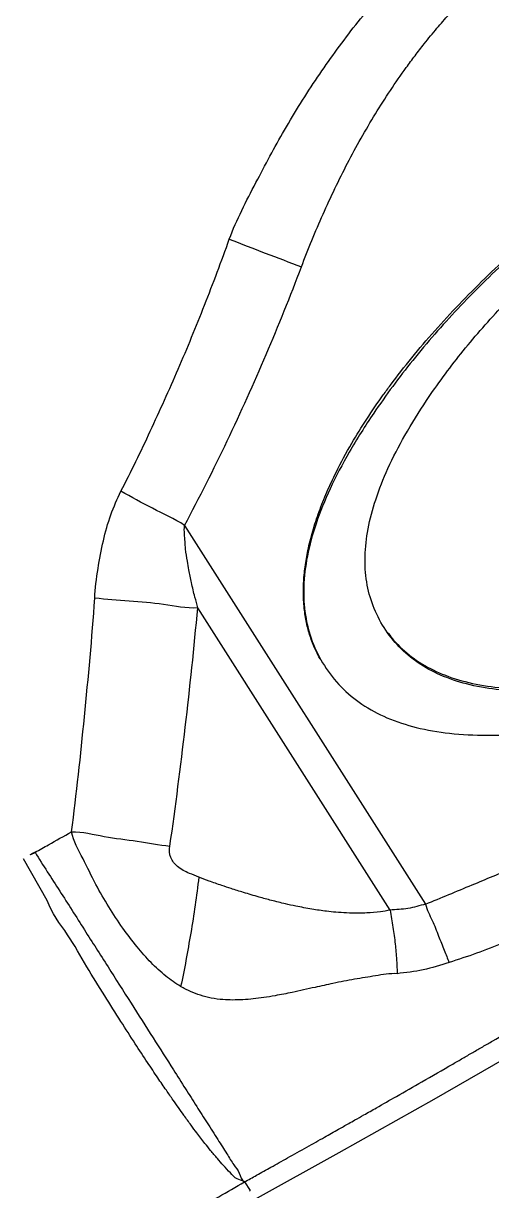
# Model space of a CAD drawing. Header units: millimetres. Extents: x 1145859089 to 1147511753, y -1047484727 to -1047247487.
# Drawn here: x 1145998064.8 to 1145998089.3, y -1047439528.4 to -1047439467.3 of the extents above; entities that cross this region are included whole.
import ezdxf
from ezdxf.xclip import XClip

# ---------------------------------------------------------------- set-up
doc = ezdxf.new("R2010")
doc.units = ezdxf.units.MM
doc.header["$LTSCALE"] = 100
doc.header["$MEASUREMENT"] = 0
doc.header["$XCLIPFRAME"] = 2
doc.layers.get('0').update_dxf_attribs({"linetype": 'CONTINUOUS'})
doc.layers.add('XREF', color=135, linetype='CONTINUOUS')
doc.layers.add('단지배치도$0$W240910', color=135, linetype='CONTINUOUS')

# ---------------------------------------------------------------- blocks, each defined once
blk = doc.blocks.new('단지배치도$0$zw$9902')
at = {"layer": '단지배치도$0$W240910', "linetype": 'ByBlock', "ltscale": 20}
for p, q in [((59932.418, -68124.249), (59945.035, -68144.081)), ((59943.176, -68144.394), (59933.104, -68128.563)), ((59925.228, -68143.887), (59923.973, -68141.703)), ((59950.412, -68151.46), (59945.459, -68154.299)), ((59945.459, -68154.299), (59940.486, -68157.103)), ((59932.376, -68155.126), (59932.368, -68155.114)), ((59940.486, -68157.103), (59936.067, -68159.554)), ((59935.539, -68158.624), (59935.536, -68158.626)), ((59935.536, -68158.626), (59935.536, -68158.627)), ((59935.536, -68158.627), (59935.537, -68158.627)), ((59935.537, -68158.627), (59935.538, -68158.626)), ((59935.538, -68158.626), (59935.539, -68158.625)), ((59935.543, -68158.62), (59935.539, -68158.624)), ((59935.539, -68158.625), (59935.541, -68158.625)), ((59935.541, -68158.625), (59935.546, -68158.623)), ((59935.543, -68158.604), (59935.548, -68158.616)), ((59935.548, -68158.616), (59935.543, -68158.62)), ((59935.546, -68158.623), (59935.552, -68158.62)), ((59935.552, -68158.62), (59935.857, -68159.077)), ((59935.857, -68159.077), (59935.812, -68159.102))]:
    blk.add_line(p, q, dxfattribs=at)
at = {"layer": '단지배치도$0$W240910'}
for radius in [11431.377, 11931.377]:
    blk.add_arc((57394.291, -57699.4), radius, 251.6277496, 321.4181311, dxfattribs=at)
at = {"layer": '단지배치도$0$W240910', "linetype": 'ByBlock', "ltscale": 20}
for centre, radius, start, end in [((60039.346, -67842.121), 286.887, 248.61914, 249.42752), ((59683.122, -68105.708), 251.025, 351.9095, 354.77627)]:
    blk.add_arc(centre, radius, start, end, dxfattribs=at)
for points, knots in [([(59934.757, -68109.263), (59935.141, -68108.244), (59936.13, -68106.346), (59937.632, -68103.497), (59939.335, -68100.79), (59941.239, -68098.16), (59943.321, -68095.699), (59945.617, -68093.394), (59948.097, -68091.303), (59950.743, -68089.448), (59953.522, -68087.853), (59956.429, -68086.509), (59959.49, -68085.401), (59962.421, -68084.606), (59965.185, -68084.054), (59967.723, -68083.695), (59970.274, -68083.46), (59972.843, -68083.38), (59974.566, -68083.316), (59975.437, -68083.383)], [0, 0, 0, 0, 3.268622, 6.397637, 9.667075, 12.850977, 16.13086, 19.328305, 22.601473, 25.847972, 29.009985, 32.200779, 35.444395, 38.763751, 41.302653, 43.894769, 46.449524, 48.984567, 51.607261, 51.607261, 51.607261, 51.607261]), ([(59938.536, -68110.712), (59938.883, -68109.784), (59939.639, -68107.952), (59940.92, -68105.274), (59942.369, -68102.703), (59943.596, -68100.855), (59944.482, -68099.657), (59945.015, -68098.969), (59945.605, -68098.248), (59946.206, -68097.556), (59946.708, -68097.008), (59947.12, -68096.578), (59947.538, -68096.153), (59948.035, -68095.67), (59948.646, -68095.105), (59949.398, -68094.45), (59950.231, -68093.777), (59951.06, -68093.157), (59951.713, -68092.702), (59952.209, -68092.372), (59952.649, -68092.091), (59953.15, -68091.783), (59953.944, -68091.32), (59955.449, -68090.516), (59957.207, -68089.74), (59958.956, -68089.112), (59960.164, -68088.734), (59961.294, -68088.426), (59962.343, -68088.178), (59963.269, -68087.987), (59964.124, -68087.832), (59964.966, -68087.699), (59965.915, -68087.571), (59966.914, -68087.462), (59967.869, -68087.382), (59968.904, -68087.318), (59970.131, -68087.271), (59971.664, -68087.261), (59973.364, -68087.304), (59974.539, -68087.377), (59975.149, -68087.42)], [0, 0, 0, 0, 2.972308, 5.940877, 8.901705, 11.818447, 12.587247, 13.373265, 14.43024, 15.37964, 16.122682, 16.660142, 17.166141, 17.909976, 18.741607, 19.660745, 20.901374, 21.95333, 22.765542, 23.288653, 23.73983, 24.333963, 25.050906, 26.498161, 29.448916, 30.806994, 32.071979, 33.243608, 34.321472, 35.305093, 36.07715, 36.929226, 37.861586, 38.950552, 39.945245, 40.733721, 42.061928, 43.630184, 45.330349, 47.162667, 47.162667, 47.162667, 47.162667]), ([(59993.54, -68097.362), (59993.288, -68096.964), (59992.698, -68096.216), (59991.579, -68095.292), (59990.242, -68094.581), (59988.693, -68094.078), (59986.933, -68093.781), (59984.962, -68093.685), (59982.778, -68093.79), (59980.12, -68094.126), (59977.035, -68094.754), (59973.585, -68095.753), (59970.071, -68097.061), (59966.493, -68098.678), (59962.849, -68100.602), (59959.203, -68102.798), (59955.668, -68105.171), (59952.378, -68107.658), (59949.396, -68110.215), (59946.722, -68112.844), (59944.356, -68115.544), (59942.481, -68118.071), (59941.053, -68120.333), (59940.035, -68122.264), (59939.289, -68124.088), (59938.814, -68125.807), (59938.613, -68127.423), (59938.692, -68128.936), (59939.055, -68130.342), (59939.482, -68131.194), (59939.735, -68131.592)], [0, 0, 0, 0, 1.412766, 2.833461, 4.321746, 5.929778, 7.699157, 9.661244, 11.839094, 14.249578, 17.69248, 21.273155, 25.013227, 28.931683, 33.045041, 37.367585, 41.694975, 45.811725, 49.732095, 53.472597, 57.052228, 60.492655, 62.898636, 65.072954, 67.032507, 68.800365, 70.407871, 71.89653, 73.318297, 74.732515, 74.732515, 74.732515, 74.732515]), ([(59939.52, -68131.244), (59939.497, -68131.204), (59939.404, -68131.038), (59939.208, -68130.65), (59938.976, -68130.057), (59938.786, -68129.34), (59938.663, -68128.553), (59938.623, -68127.718), (59938.666, -68126.843), (59938.762, -68126.13), (59938.909, -68125.362), (59939.117, -68124.54), (59939.453, -68123.518), (59939.863, -68122.492), (59940.422, -68121.291), (59941.116, -68120.013), (59941.951, -68118.667), (59942.641, -68117.662), (59943.426, -68116.59), (59944.31, -68115.46), (59945.511, -68114.053), (59946.789, -68112.669), (59948.14, -68111.307), (59949.563, -68109.969), (59951.053, -68108.654), (59952.72, -68107.272), (59954.555, -68105.852), (59956.559, -68104.408), (59958.611, -68103.032), (59960.523, -68101.837), (59962.466, -68100.696), (59964.427, -68099.621), (59966.601, -68098.528), (59968.782, -68097.528), (59970.959, -68096.625), (59973.121, -68095.827), (59975.183, -68095.166), (59976.584, -68094.785), (59977.266, -68094.617), (59977.319, -68094.604)], [0, 0, 0, 0, 0.137339, 0.572509, 1.303412, 2.041427, 2.794842, 3.689275, 4.54292, 5.42016, 5.843515, 6.889188, 7.962288, 9.066248, 10.203431, 11.93457, 13.42487, 14.953303, 15.59288, 17.408174, 19.257214, 21.140606, 23.058591, 25.011212, 26.998409, 29.020094, 31.506542, 33.958541, 36.428155, 38.915654, 40.723187, 43.188235, 45.620606, 48.022979, 50.383888, 52.690194, 54.934814, 56.87878, 57.042162, 57.042162, 57.042162, 57.042162]), ([(59939.735, -68131.592), (59939.987, -68131.99), (59940.577, -68132.738), (59941.696, -68133.662), (59943.033, -68134.374), (59944.582, -68134.877), (59946.341, -68135.175), (59948.312, -68135.271), (59950.495, -68135.167), (59953.152, -68134.831), (59956.236, -68134.204), (59959.686, -68133.205), (59963.199, -68131.897), (59966.778, -68130.28), (59970.422, -68128.355), (59974.069, -68126.159), (59977.604, -68123.785), (59980.895, -68121.298), (59983.878, -68118.74), (59986.553, -68116.111), (59988.92, -68113.411), (59990.794, -68110.884), (59992.223, -68108.622), (59993.24, -68106.691), (59993.987, -68104.867), (59994.462, -68103.148), (59994.662, -68101.532), (59994.583, -68100.018), (59994.22, -68098.613), (59993.793, -68097.76), (59993.54, -68097.362)], [0, 0, 0, 0, 1.413182, 2.834148, 4.322514, 5.930416, 7.699453, 9.660999, 11.838121, 14.247704, 17.689668, 21.269748, 25.009586, 28.928178, 33.042044, 37.365468, 41.694091, 45.811845, 49.732988, 53.474028, 57.053964, 60.494463, 62.90047, 65.074832, 67.034455, 68.802419, 70.41008, 71.898956, 73.321006, 74.735573, 74.735573, 74.735573, 74.735573]), ([(59942.862, -68129.603), (59942.633, -68129.242), (59942.243, -68128.471), (59941.908, -68127.202), (59941.827, -68125.839), (59941.995, -68124.385), (59942.408, -68122.84), (59943.064, -68121.203), (59943.963, -68119.473), (59945.224, -68117.454), (59946.876, -68115.208), (59948.958, -68112.813), (59951.31, -68110.486), (59953.933, -68108.227), (59956.826, -68106.034), (59958.882, -68104.652), (59959.952, -68103.971)], [0, 0, 0, 0, 1.28228, 2.56859, 3.911217, 5.35635, 6.941241, 8.694253, 10.636399, 12.783145, 15.828876, 18.992157, 22.29241, 25.746746, 29.370094, 33.175396, 33.175396, 33.175396, 33.175396]), ([(59929.078, -68122.461), (59929.629, -68121.431), (59930.638, -68119.3), (59932.112, -68116.055), (59933.485, -68112.7), (59934.348, -68110.422), (59934.757, -68109.263)], [0, 0, 0, 0, 3.505723, 7.068542, 10.69142, 14.377221, 14.377221, 14.377221, 14.377221]), ([(59932.418, -68124.249), (59933.192, -68122.788), (59934.684, -68119.836), (59936.717, -68115.316), (59937.954, -68112.254), (59938.536, -68110.712)], [0, 0, 0, 0, 4.960436, 9.919328, 14.864038, 14.864038, 14.864038, 14.864038]), ([(59927.716, -68128.066), (59927.733, -68127.545), (59927.871, -68126.535), (59928.133, -68125.071), (59928.516, -68123.706), (59928.889, -68122.866), (59929.078, -68122.461)], [0, 0, 0, 0, 1.562086, 3.050095, 4.462143, 5.801764, 5.801764, 5.801764, 5.801764]), ([(59932.418, -68124.249), (59931.886, -68123.905), (59930.729, -68123.384), (59929.631, -68122.761), (59929.078, -68122.461)], [0, 0, 0, 0, 1.900441, 3.788585, 3.788585, 3.788585, 3.788585]), ([(59933.104, -68128.563), (59933.073, -68128.373), (59932.927, -68127.943), (59932.785, -68127.278), (59932.651, -68126.652), (59932.548, -68126.064), (59932.453, -68125.44), (59932.426, -68124.816), (59932.388, -68124.398), (59932.418, -68124.249)], [0, 0, 0, 0, 0.578576, 1.353958, 2.038871, 2.500219, 3.145451, 3.927072, 4.383104, 4.383104, 4.383104, 4.383104]), ([(59943.025, -68129.833), (59943.194, -68130.063), (59943.656, -68130.611), (59944.554, -68131.362), (59945.754, -68132.013), (59947.142, -68132.476), (59948.715, -68132.755), (59950.475, -68132.851), (59952.421, -68132.768), (59954.788, -68132.476), (59957.532, -68131.926), (59960.594, -68131.053), (59963.704, -68129.909), (59966.86, -68128.495), (59970.063, -68126.811), (59972.178, -68125.541), (59973.243, -68124.863)], [0, 0, 0, 0, 0.857072, 2.143513, 3.48566, 4.929829, 6.513411, 8.264891, 10.205374, 12.350393, 15.415003, 18.590005, 21.894496, 25.345424, 28.957677, 32.744241, 32.744241, 32.744241, 32.744241]), ([(59973.322, -68124.986), (59972.256, -68125.664), (59970.14, -68126.934), (59966.936, -68128.618), (59963.78, -68130.033), (59960.671, -68131.177), (59957.609, -68132.05), (59954.866, -68132.599), (59952.498, -68132.89), (59950.551, -68132.973), (59948.791, -68132.877), (59947.218, -68132.598), (59945.83, -68132.135), (59944.63, -68131.484), (59943.624, -68130.642), (59943.091, -68129.963), (59942.862, -68129.603)], [0, 0, 0, 0, 3.787928, 7.400997, 10.852194, 14.156419, 17.330636, 20.393975, 22.540099, 24.48139, 26.233366, 27.817115, 29.261118, 30.602782, 31.88848, 33.170672, 33.170672, 33.170672, 33.170672]), ([(59926.494, -68140.298), (59926.76, -68138.297), (59927.191, -68134.221), (59927.571, -68130.14), (59927.716, -68128.066)], [0, 0, 0, 0, 6.055179, 12.29393, 12.29393, 12.29393, 12.29393]), ([(59933.104, -68128.563), (59932.508, -68128.619), (59931.311, -68128.333), (59929.515, -68128.237), (59928.314, -68128.117), (59927.716, -68128.066)], [0, 0, 0, 0, 1.794806, 3.611563, 5.410594, 5.410594, 5.410594, 5.410594]), ([(59945.035, -68144.081), (59945.846, -68143.743), (59947.398, -68143.105), (59949.717, -68142.134), (59951.992, -68141.172), (59954.309, -68140.176), (59956.594, -68139.175), (59958.808, -68138.187), (59960.236, -68137.528), (59960.931, -68137.21)], [0, 0, 0, 0, 2.6377, 5.033813, 7.542093, 10.046145, 12.601257, 15.025661, 17.319526, 17.319526, 17.319526, 17.319526]), ([(59924.587, -68141.361), (59924.824, -68141.235), (59925.457, -68140.875), (59926.091, -68140.516), (59926.494, -68140.298)], [0, 0, 0, 0, 0.808025, 2.184233, 2.184233, 2.184233, 2.184233]), ([(59926.494, -68140.298), (59927.072, -68140.278), (59928.213, -68140.582), (59929.936, -68140.754), (59931.076, -68140.976), (59931.648, -68141.037)], [0, 0, 0, 0, 1.732571, 3.479891, 5.206659, 5.206659, 5.206659, 5.206659]), ([(59932.209, -68148.384), (59931.939, -68148.224), (59931.395, -68147.839), (59930.637, -68147.139), (59929.889, -68146.29), (59929.152, -68145.312), (59928.433, -68144.217), (59927.725, -68143.011), (59927.116, -68141.688), (59926.601, -68140.796), (59926.494, -68140.298)], [0, 0, 0, 0, 0.941821, 1.990378, 3.090346, 4.331794, 5.659356, 7.019941, 8.518113, 10.0465, 10.0465, 10.0465, 10.0465]), ([(59924.587, -68141.361), (59925.003, -68142.048), (59925.886, -68143.385), (59927.149, -68145.393), (59928.396, -68147.346), (59929.594, -68149.231), (59930.736, -68151.026), (59931.688, -68152.521), (59932.448, -68153.72), (59933.04, -68154.644), (59933.409, -68155.243), (59933.597, -68155.526)], [0, 0, 0, 0, 2.408812, 4.806042, 7.115679, 9.359763, 11.508208, 13.498095, 14.676057, 15.768155, 16.787996, 16.787996, 16.787996, 16.787996]), ([(59933.164, -68142.672), (59933.004, -68142.59), (59932.603, -68142.463), (59932.057, -68142.166), (59931.635, -68141.66), (59931.602, -68141.233), (59931.648, -68141.037)], [0, 0, 0, 0, 0.538337, 1.257748, 1.839007, 2.442706, 2.442706, 2.442706, 2.442706]), ([(59933.164, -68142.672), (59933.103, -68143.161), (59932.971, -68144.136), (59932.749, -68145.587), (59932.485, -68147.002), (59932.327, -68147.938), (59932.21, -68148.389)], [0, 0, 0, 0, 1.477175, 2.953024, 4.401303, 5.796969, 5.796969, 5.796969, 5.796969]), ([(59943.176, -68144.394), (59943.009, -68144.428), (59942.604, -68144.488), (59942.048, -68144.538), (59941.455, -68144.555), (59940.915, -68144.544), (59940.362, -68144.506), (59939.757, -68144.443), (59939.052, -68144.341), (59938.335, -68144.206), (59937.629, -68144.051), (59936.99, -68143.893), (59936.258, -68143.693), (59935.553, -68143.485), (59934.903, -68143.279), (59934.302, -68143.081), (59933.737, -68142.892), (59933.343, -68142.736), (59933.164, -68142.672)], [0, 0, 0, 0, 0.510981, 1.224774, 1.674982, 2.290574, 2.844715, 3.337367, 4.115218, 4.978433, 5.528492, 6.281716, 6.954165, 7.803977, 8.485458, 8.999874, 9.703347, 10.272252, 10.272252, 10.272252, 10.272252]), ([(59932.376, -68155.126), (59932.187, -68154.863), (59931.881, -68154.43), (59931.429, -68153.779), (59930.981, -68153.123), (59930.437, -68152.31), (59929.792, -68151.327), (59929.044, -68150.166), (59928.202, -68148.823), (59927.251, -68147.317), (59926.325, -68145.62), (59925.435, -68144.55), (59925.228, -68143.887)], [0, 0, 0, 0, 0.971139, 1.590003, 2.378507, 3.352322, 4.525215, 5.906136, 7.495719, 9.282519, 11.239702, 13.323479, 13.323479, 13.323479, 13.323479]), ([(59945.035, -68144.081), (59944.726, -68144.149), (59944.123, -68144.354), (59943.487, -68144.358), (59943.176, -68144.394)], [0, 0, 0, 0, 0.94919, 1.889976, 1.889976, 1.889976, 1.889976]), ([(59943.176, -68144.394), (59943.231, -68144.691), (59943.331, -68145.281), (59943.445, -68146.147), (59943.518, -68146.959), (59943.54, -68147.477), (59943.542, -68147.72)], [0, 0, 0, 0, 0.905592, 1.794534, 2.622096, 3.349577, 3.349577, 3.349577, 3.349577]), ([(59945.035, -68144.081), (59945.102, -68144.379), (59945.4, -68144.912), (59945.7, -68145.726), (59946.002, -68146.458), (59946.184, -68146.921), (59946.268, -68147.133)], [0, 0, 0, 0, 0.916797, 1.801428, 2.606514, 3.291751, 3.291751, 3.291751, 3.291751]), ([(59951.82, -68145.061), (59950.876, -68145.271), (59949.093, -68146.182), (59947.228, -68146.826), (59946.267, -68147.132)], [0, 0, 0, 0, 2.902757, 5.926835, 5.926835, 5.926835, 5.926835]), ([(59935.552, -68158.62), (59935.763, -68158.503), (59936.225, -68158.246), (59936.977, -68157.828), (59937.856, -68157.337), (59938.792, -68156.812), (59939.682, -68156.312), (59940.412, -68155.899), (59940.942, -68155.6), (59941.382, -68155.351), (59941.865, -68155.077), (59942.591, -68154.665), (59943.606, -68154.086), (59944.939, -68153.323), (59946.095, -68152.658), (59946.981, -68152.146), (59947.504, -68151.843), (59948.026, -68151.54), (59949.259, -68150.824), (59952.314, -68149.038), (59955.184, -68147.334), (59957.168, -68146.144)], [0, 0, 0, 0, 0.723435, 1.583806, 2.5811, 3.744154, 4.804262, 5.64301, 6.260442, 6.629825, 7.161854, 7.924766, 9.133818, 10.669392, 12.530651, 13.135079, 13.739285, 14.343254, 14.946971, 18.016046, 24.958877, 24.958877, 24.958877, 24.958877]), ([(59946.267, -68147.132), (59945.817, -68147.268), (59944.929, -68147.562), (59943.998, -68147.661), (59943.541, -68147.718)], [0, 0, 0, 0, 1.412121, 2.793816, 2.793816, 2.793816, 2.793816]), ([(59943.541, -68147.718), (59943.165, -68147.697), (59942.422, -68147.846), (59941.304, -68147.996), (59940.249, -68148.215), (59939.163, -68148.453), (59938.156, -68148.678), (59937.26, -68148.858), (59936.579, -68148.97), (59936.016, -68149.042), (59935.471, -68149.087), (59934.941, -68149.102), (59934.388, -68149.083), (59933.821, -68149.011), (59933.249, -68148.866), (59932.712, -68148.657), (59932.376, -68148.481), (59932.209, -68148.384)], [0, 0, 0, 0, 1.130442, 2.241856, 3.395507, 4.356274, 5.580348, 6.490154, 7.096806, 7.650003, 8.193968, 8.736467, 9.238265, 9.854521, 10.446638, 11.002625, 11.581697, 11.581697, 11.581697, 11.581697]), ([(59935.533, -68158.61), (59935.418, -68158.543), (59935.122, -68158.49), (59934.797, -68158.128), (59934.46, -68157.774), (59934.114, -68157.379), (59933.794, -68156.997), (59933.436, -68156.549), (59933.096, -68156.106), (59932.73, -68155.615), (59932.501, -68155.299), (59932.372, -68155.121), (59932.368, -68155.114)], [0, 0, 0, 0, 0.395987, 0.860955, 1.405966, 1.878154, 2.432419, 2.903301, 3.597148, 4.10581, 4.742257, 4.76664, 4.76664, 4.76664, 4.76664]), ([(59933.597, -68155.526), (59933.789, -68155.815), (59934.124, -68156.363), (59934.6, -68157.087), (59934.955, -68157.692), (59935.309, -68158.124), (59935.384, -68158.536), (59935.543, -68158.604)], [0, 0, 0, 0, 1.040563, 1.923322, 2.607708, 3.12241, 3.641986, 3.641986, 3.641986, 3.641986]), ([(59924.624, -68164.62), (59926.003, -68163.907), (59927.723, -68162.998), (59929.541, -68162.009), (59930.156, -68161.672), (59930.631, -68161.411), (59931.549, -68160.903), (59933.207, -68159.973), (59934.656, -68159.142), (59935.552, -68158.62)], [0, 0, 0, 0, 4.659383, 5.833447, 6.209013, 6.764018, 7.459175, 9.356377, 12.468955, 12.468955, 12.468955, 12.468955])]:
    blk.add_open_spline(points, degree=3, knots=knots, dxfattribs=at)
blk.add_open_spline([(59924.587, -68141.361), (59924.38, -68141.471), (59924.176, -68141.587), (59923.973, -68141.703)], degree=3, dxfattribs=at)
blk = doc.blocks.new('단지배치도')
blk.add_blockref('단지배치도$0$zw$9902', (141034.193, 142437.157))

msp = doc.modelspace()

# ---------------------------------------------------------------- block references
at = {"layer": 'XREF'}
ref = msp.add_blockref('단지배치도', (1145797106.633357, -1047513806.462535), dxfattribs=at)
XClip(ref).set_block_clipping_path([(72982.4064819524, 34919.7593965298), (360382.4067475507, 255319.7593436697)])

doc.saveas('drawing.dxf')
